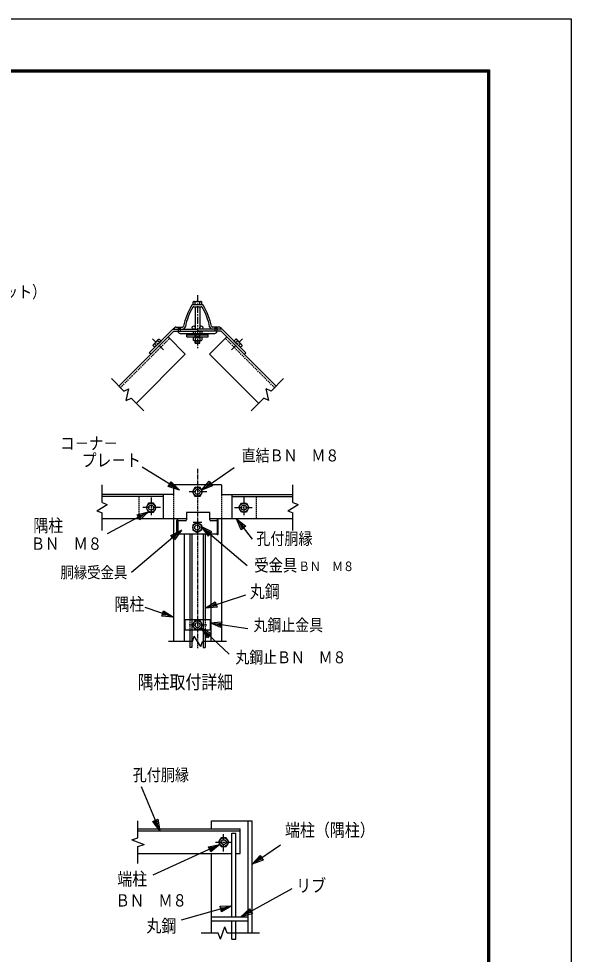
# Model space of a CAD drawing. Units: millimetres, scale not verified. Extents: x -4455 to 4455, y -3150 to 3150.
# Drawn here: x 2425 to 4455, y -286 to 3150 of the extents above; entities that cross this region are included whole.
import ezdxf
from ezdxf.enums import TextEntityAlignment as Align

# ---------------------------------------------------------------- set-up
doc = ezdxf.new("R2010")
doc.units = ezdxf.units.MM
doc.header["$LTSCALE"] = 20
for name, pattern in [('DASHED', [7.5, 6, -1.5]), ('USER1', [1.125, 0.75, -0.125, 0.125, -0.125]), ('USER2', [2, 1.25, -0.25, 0.25, -0.25]), ('USER3', [0.375, 0.25, -0.125])]:
    doc.linetypes.add(name, pattern=pattern)
for name, color, linetype, lineweight in [('0-0_1', 7, 'Continuous', 25), ('0-1_2', 7, 'Continuous', 25), ('0-2_0', 4, 'Continuous', 25), ('0-7_WAKU', 7, 'Continuous', 25)]:
    doc.layers.add(name, color=color, linetype=linetype, lineweight=lineweight)
doc.styles.add('ＭＳ ゴシック', font='')
doc.styles.get('ＭＳ ゴシック').set_extended_font_data('MS Gothic')

# ---------------------------------------------------------------- blocks, each defined once
blk = doc.blocks.new('C46')
at = {"layer": '0-0_1', "color": 4}
blk.add_line((149239.8, 63312.4), (147893.2, 66544.7), dxfattribs=at)
blk.add_lwpolyline([(149110.6, 64168.6), (149239.8, 63312.4), (148722.9, 64007.1)], close=True, dxfattribs=at)
blk.add_lwpolyline([(149013.7, 64128.2), (149078.3, 63700.1), (148819.8, 64047.5)], dxfattribs=at)
blk = doc.blocks.new('C49')
at = {"layer": '0-0_1', "color": 4}
blk.add_line((153663.4, 62317.5), (148739.3, 60062.2), dxfattribs=at)
blk.add_lwpolyline([(152812.2, 62158.7), (153663.4, 62317.5), (152987.1, 61776.8)], close=True, dxfattribs=at)
blk.add_lwpolyline([(152855.9, 62063.2), (153281.5, 62142.6), (152943.4, 61872.3)], dxfattribs=at)
blk = doc.blocks.new('C48')
at = {"layer": '0-0_1', "color": 4}
blk.add_line((154537.7, 57803.2), (150827.6, 56757.6), dxfattribs=at)
blk.add_lwpolyline([(153672.3, 57777.5), (154537.7, 57803.2), (153786.2, 57373.2)], close=True, dxfattribs=at)
blk.add_lwpolyline([(153700.8, 57676.4), (154133.5, 57689.3), (153757.7, 57474.3)], dxfattribs=at)
blk = doc.blocks.new('C47')
at = {"layer": '0-0_1', "color": 4}
blk.add_line((155209.2, 57012.4), (158967.7, 59078.5), dxfattribs=at)
blk.add_lwpolyline([(156046.5, 57233.1), (155209.2, 57012.4), (155844.1, 57601.1)], close=True, dxfattribs=at)
blk.add_lwpolyline([(155995.9, 57325.1), (155577.3, 57214.8), (155894.7, 57509.1)], dxfattribs=at)
blk = doc.blocks.new('C50')
at = {"layer": '0-0_1', "color": 4}
blk.add_line((156037.7, 60874.7), (158113.3, 62287.1), dxfattribs=at)
blk.add_lwpolyline([(156850.4, 61173.6), (156037.7, 60874.7), (156614.1, 61520.9)], close=True, dxfattribs=at)
blk.add_lwpolyline([(156791.3, 61260.4), (156385, 61111), (156673.1, 61434.1)], dxfattribs=at)
blk = doc.blocks.new('C61')
at = {"layer": '0-0_1', "color": 4}
blk.add_line((147929, 89326), (145433.4, 86952.5), dxfattribs=at)
blk.add_lwpolyline([(147175.6, 88899.2), (147929, 89326), (147465.1, 88594.9)], close=True, dxfattribs=at)
blk.add_lwpolyline([(147248, 88823.2), (147624.7, 89036.5), (147392.7, 88671)], dxfattribs=at)
blk = doc.blocks.new('C57')
at = {"layer": '0-0_1', "color": 4}
blk.add_line((152102.2, 84612), (155089.1, 85592.4), dxfattribs=at)
blk.add_lwpolyline([(152965.8, 84674.4), (152102.2, 84612), (152834.8, 85073.5)], close=True, dxfattribs=at)
blk.add_lwpolyline([(152933, 84774.2), (152501.2, 84742.9), (152867.5, 84973.7)], dxfattribs=at)
blk = doc.blocks.new('C59')
at = {"layer": '0-0_1', "color": 4}
blk.add_line((151790.7, 80814.7), (154604.2, 80500.2), dxfattribs=at)
blk.add_lwpolyline([(152602.2, 80512.7), (151790.7, 80814.7), (152648.9, 80930.1)], close=True, dxfattribs=at)
blk.add_lwpolyline([(152613.9, 80617), (152208.1, 80768.1), (152637.2, 80825.7)], dxfattribs=at)
blk = doc.blocks.new('C60')
at = {"layer": '0-0_1', "color": 4}
blk.add_line((149771.7, 81596.7), (147678.7, 82303.1), dxfattribs=at)
blk.add_lwpolyline([(149042.9, 82064.3), (149771.7, 81596.7), (148908.6, 81666.3)], close=True, dxfattribs=at)
blk.add_lwpolyline([(149009.3, 81964.8), (149373.7, 81731), (148942.2, 81765.8)], dxfattribs=at)
blk = doc.blocks.new('C58')
at = {"layer": '0-0_1', "color": 4}
blk.add_line((152432.7, 81393.2), (154867.7, 82777.5), dxfattribs=at)
blk.add_lwpolyline([(153266.7, 81625.8), (152432.7, 81393.2), (153059.1, 81990.9)], close=True, dxfattribs=at)
blk.add_lwpolyline([(153214.8, 81717), (152797.8, 81600.8), (153111, 81899.6)], dxfattribs=at)
blk = doc.blocks.new('C55')
at = {"layer": '0-0_1', "color": 4}
blk.add_line((151826.1, 90932.7), (154214.1, 92582.3), dxfattribs=at)
blk.add_lwpolyline([(152636.6, 91237.4), (151826.1, 90932.7), (152397.9, 91582.9)], close=True, dxfattribs=at)
blk.add_lwpolyline([(152576.9, 91323.8), (152171.7, 91171.4), (152457.6, 91496.6)], dxfattribs=at)
blk = doc.blocks.new('C62')
at = {"layer": '0-0_1', "color": 4}
blk.add_line((150198, 90916.6), (147478.4, 92614), dxfattribs=at)
blk.add_lwpolyline([(149596.6, 91539.5), (150198, 90916.6), (149374.2, 91183.2)], close=True, dxfattribs=at)
blk.add_lwpolyline([(149541, 91450.4), (149841.7, 91138.9), (149429.8, 91272.2)], dxfattribs=at)
blk = doc.blocks.new('C56')
at = {"layer": '0-0_1', "color": 4}
blk.add_line((154403.9, 88812.4), (155542.3, 87321.5), dxfattribs=at)
blk.add_lwpolyline([(154746.8, 88017.4), (154403.9, 88812.4), (155080.6, 88272.3)], close=True, dxfattribs=at)
blk.add_lwpolyline([(154830.2, 88081.1), (154658.8, 88478.6), (154997.1, 88208.5)], dxfattribs=at)

msp = doc.modelspace()

# ---------------------------------------------------------------- linework, layer by layer
at = {"layer": '0-0_1', "color": 4, "linetype": 'USER2'}
for p, q in [((3082.07, 2134.54), (3082.07, 1938.29)), ((2957.38, 1933.78), (2916.51, 1974.65)), ((3206.76, 1933.78), (3247.63, 1974.65)), ((3116.31, 1412.17), (3048.36, 1412.17)), ((2911.53, 1391.49), (2911.53, 1321.17)), ((3252.61, 1391.49), (3252.61, 1321.17)), ((2945.77, 1354.23), (2877.82, 1354.23)), ((3218.37, 1354.23), (3286.33, 1354.23)), ((3116.31, 922.98), (3048.36, 922.98)), ((3178.19, 91.39), (3178.19, 155.47)), ((3148.19, 125.47), (3208.19, 125.47))]:
    msp.add_line(p, q, dxfattribs=at)
at = {"layer": '0-0_1'}
for p, q in [((3068.21, 2092.27), (3095.93, 2092.27)), ((3074.01, 2092.27), (3074.01, 2009.77)), ((3090.13, 2092.27), (3090.13, 2009.77)), ((2793.43, 1800.74), (2994.96, 2002.27)), ((2904.8, 1922.72), (2991.85, 2009.77)), ((2991.85, 2009.77), (3082.07, 2009.77)), ((2994.41, 2012.33), (2997.15, 2015.07)), ((2994.96, 2002.27), (3082.07, 2002.27)), ((3002.46, 2017.27), (3026.78, 2017.27)), ((3172.29, 2009.77), (3082.07, 2009.77)), ((3169.19, 2002.27), (3082.07, 2002.27)), ((3161.68, 2017.27), (3137.36, 2017.27)), ((3169.73, 2012.33), (3166.99, 2015.07)), ((3370.71, 1800.74), (3169.18, 2002.27)), ((3259.34, 1922.72), (3172.29, 2009.77)), ((3037.38, 1917.42), (2973.74, 1981.06)), ((3126.76, 1917.42), (3190.4, 1981.06)), ((2857.07, 1737.1), (3037.38, 1917.42)), ((2910.1, 1917.42), (2904.8, 1922.72)), ((3307.07, 1737.1), (3126.76, 1917.42)), ((3254.04, 1917.42), (3259.34, 1922.72)), ((3170.11, 1438.35), (2994.03, 1438.35)), ((2994.03, 1438.35), (2994.03, 1402.98)), ((3091.38, 1428.3), (3072.76, 1428.3)), ((3100.69, 1412.17), (3091.38, 1428.3)), ((3091.38, 1396.04), (3100.69, 1412.17)), ((3170.11, 1438.35), (3170.11, 1402.98)), ((3170.11, 1438.35), (3170.11, 1402.98)), ((2994.03, 1402.98), (2731.53, 1402.98)), ((2956.53, 1395.48), (2731.53, 1395.48)), ((2956.53, 1402.98), (2956.53, 1312.98)), ((3072.76, 1396.04), (3091.38, 1396.04)), ((3170.11, 1402.98), (3432.61, 1402.98)), ((3207.61, 1402.98), (3207.61, 1312.98)), ((3207.61, 1395.48), (3432.61, 1395.48)), ((2902.22, 1370.36), (2892.91, 1354.23)), ((2920.84, 1370.36), (2902.22, 1370.36)), ((2930.15, 1354.23), (2920.84, 1370.36)), ((2920.84, 1338.1), (2930.15, 1354.23)), ((3233.99, 1354.23), (3243.3, 1370.36)), ((3243.3, 1370.36), (3261.92, 1370.36)), ((3261.92, 1370.36), (3271.23, 1354.23)), ((3271.23, 1354.23), (3261.92, 1338.1)), ((3041.17, 1312.98), (2731.53, 1312.98)), ((2994.03, 1312.98), (2994.03, 862.98)), ((3432.61, 1312.98), (3127.59, 1312.98)), ((3170.11, 1312.98), (3170.11, 862.98)), ((3081.12, 1299.99), (3064.99, 1290.68)), ((3064.99, 1272.06), (3081.12, 1262.75)), ((3097.25, 1290.68), (3081.12, 1299.99)), ((3081.12, 1262.75), (3097.25, 1272.06)), ((3032.6, 1258.25), (3032.6, 862.98)), ((3053.58, 1258.25), (3053.58, 942.01)), ((3061.08, 1258.25), (3061.08, 840.48)), ((3103.06, 1258.25), (3103.06, 840.48)), ((3110.56, 1258.25), (3110.56, 942.01)), ((3131.55, 1258.25), (3131.55, 862.98)), ((3128.45, 942.01), (3035.7, 942.01)), ((3035.7, 942.01), (3035.7, 903.94)), ((3091.38, 939.1), (3072.76, 939.1)), ((3100.69, 922.98), (3091.38, 939.1)), ((3128.45, 942.01), (3128.45, 903.94)), ((3128.44, 903.94), (3035.69, 903.94)), ((3053.58, 903.94), (3053.58, 840.48)), ((3072.76, 906.85), (3091.38, 906.85)), ((3091.38, 906.85), (3100.69, 922.98)), ((3110.56, 903.94), (3110.56, 840.48)), ((3061.08, 840.48), (3053.58, 840.48)), ((3103.06, 840.48), (3110.56, 840.48)), ((2863.19, 174.22), (3238.19, 174.22)), ((3133.19, 204.22), (3283.19, 204.22)), ((3133.19, 174.22), (3133.19, 204.22)), ((3238.19, 84.22), (3238.19, 174.22)), ((3268.19, -208.28), (3268.19, 204.22)), ((3283.19, -208.28), (3283.19, 204.22)), ((2863.19, 166.72), (3238.19, 166.72)), ((3168.88, 141.6), (3159.56, 125.47)), ((3187.5, 141.6), (3168.88, 141.6)), ((3196.81, 125.47), (3187.5, 141.6)), ((3208.19, -148.28), (3208.19, 159.22)), ((3208.19, 159.22), (3223.19, 159.22)), ((3223.19, -148.28), (3223.19, 159.22)), ((3159.56, 125.47), (3168.88, 109.35)), ((3168.88, 109.35), (3187.5, 109.35)), ((3187.5, 109.35), (3196.81, 125.47)), ((2863.19, 84.22), (3208.19, 84.22)), ((3133.19, -208.28), (3133.19, 84.22)), ((3223.19, 84.22), (3238.19, 84.22)), ((3133.19, -148.28), (3268.19, -148.28)), ((3133.19, -163.28), (3268.19, -163.28)), ((3208.19, -230.78), (3208.19, -163.28)), ((3223.19, -230.78), (3223.19, -163.28)), ((3208.19, -230.78), (3223.19, -230.78))]:
    msp.add_line(p, q, dxfattribs=at)
at = {"layer": '0-0_1', "linetype": 'USER3'}
for p, q in [((2799.09, 1795.09), (2979.4, 1975.4)), ((3365.05, 1795.09), (3184.74, 1975.4)), ((2866.53, 1395.48), (2866.53, 1312.98)), ((2994.03, 1402.98), (2994.03, 1312.98)), ((3170.11, 1402.98), (3170.11, 1312.98)), ((3297.61, 1395.48), (3297.61, 1312.98)), ((3053.58, 942.01), (3053.58, 903.94)), ((3110.56, 942.01), (3110.56, 903.94))]:
    msp.add_line(p, q, dxfattribs=at)
at = {"layer": '0-0_1', "color": 4}
for p, q in [((3075.59, 1989.37), (3075.59, 1979.15)), ((3075.59, 1981.02), (3075.59, 1979.15)), ((3075.59, 1968.12), (3075.59, 1957.9)), ((3088.55, 1989.37), (3088.55, 1979.15)), ((3088.55, 1981.02), (3088.55, 1979.15)), ((3088.55, 1968.12), (3088.55, 1957.9)), ((2812.08, 1782.09), (2765.77, 1828.41)), ((3352.06, 1782.09), (3398.38, 1828.41)), ((2812.08, 1782.09), (2830.04, 1790.47)), ((2820.46, 1747.38), (2830.04, 1790.47)), ((3352.06, 1782.09), (3334.1, 1790.47)), ((3343.68, 1747.38), (3334.1, 1790.47)), ((2820.46, 1747.38), (2838.42, 1755.76)), ((2884.74, 1709.44), (2838.42, 1755.76)), ((3279.4, 1709.44), (3325.72, 1755.75)), ((3343.68, 1747.38), (3325.72, 1755.75)), ((2731.53, 1372.85), (2731.53, 1438.35)), ((3432.61, 1372.85), (3432.61, 1438.35)), ((2712.91, 1342.38), (2750.15, 1366.07)), ((2712.91, 1342.38), (2731.53, 1335.6)), ((2731.53, 1372.85), (2750.15, 1366.07)), ((3413.99, 1342.38), (3451.24, 1366.07)), ((3413.99, 1342.38), (3432.61, 1335.6)), ((3432.61, 1372.85), (3451.24, 1366.07)), ((2731.53, 1270.1), (2731.53, 1335.6)), ((3432.61, 1270.1), (3432.61, 1335.6)), ((3095.71, 1284.78), (3264.78, 1142.02)), ((3095.71, 1284.78), (3121.04, 1249.67)), ((3134.58, 1265.72), (3095.71, 1284.78)), ((3022.71, 1271.4), (2839.04, 1116.31)), ((2983.85, 1252.33), (3022.71, 1271.4)), ((2997.39, 1236.28), (2983.85, 1252.33)), ((3022.71, 1271.4), (2997.39, 1236.28)), ((3111.76, 1271.24), (3124.42, 1253.68)), ((3131.19, 1261.7), (3111.76, 1271.24)), ((3121.04, 1249.67), (3134.58, 1265.72)), ((3063.45, 862.98), (2975.41, 862.98)), ((3063.45, 862.98), (3070.22, 881.6)), ((3093.92, 844.35), (3070.22, 881.6)), ((3093.92, 844.35), (3100.69, 862.98)), ((3188.73, 862.98), (3100.69, 862.98)), ((2840.69, 133.66), (2885.69, 117.29)), ((3166.25, -230.78), (3182.63, -185.78)), ((3190.82, -208.28), (3182.63, -185.78)), ((3158.06, -208.28), (3095.69, -208.28)), ((3166.25, -230.78), (3158.06, -208.28)), ((3309.28, -208.28), (3190.82, -208.28))]:
    msp.add_line(p, q, dxfattribs=at)
at = {"layer": '0-0_1', "color": 4, "linetype": 'USER1'}
msp.add_line((3082.07, 1496.87), (3082.07, 837.51), dxfattribs=at)
at = {"layer": '0-0_1'}
for points in [[(3072.76, 1428.3), (3063.45, 1412.17), (3072.76, 1396.04)], [(2892.91, 1354.23), (2902.22, 1338.1), (2920.84, 1338.1)], [(3261.92, 1338.1), (3243.3, 1338.1), (3233.99, 1354.23)], [(3072.76, 939.1), (3063.45, 922.98), (3072.76, 906.85)]]:
    msp.add_lwpolyline(points, dxfattribs=at)
at = {"layer": '0-0_1', "color": 4}
for points in [[(2987.23, 1248.32), (3006.67, 1257.85), (2994, 1240.29)], [(2840.69, 133.66), (2863.19, 141.85), (2863.19, 204.22)], [(2863.19, 46.72), (2863.19, 109.1), (2885.69, 117.29)]]:
    msp.add_lwpolyline(points, dxfattribs=at)
at = {"layer": '0-0_1'}
for centre, radius in [((3068.01, 2015.77), 6), ((3096.13, 2015.77), 6), ((3082.07, 1412.17), 16.13), ((3082.07, 1412.17), 9.31), ((2911.53, 1354.23), 16.13), ((2911.53, 1354.23), 9.31), ((3252.61, 1354.23), 16.13), ((3252.61, 1354.23), 9.31), ((3081.12, 1281.37), 16.13), ((3081.12, 1281.37), 9.31), ((3082.07, 922.97), 16.13), ((3082.07, 922.98), 9.31), ((3178.19, 125.47), 16.13), ((3178.19, 125.47), 9.31)]:
    msp.add_circle(centre, radius, dxfattribs=at)
for centre, radius, start, end in [((3266.41, 1972.46), 240.55, 148.58104, 168.48707), ((3064.54, 2095.77), 4, 90, 148.58096), ((3099.6, 2095.77), 4, 31.41901, 90), ((2897.74, 1972.46), 240.55, 11.5129, 31.41896), ((3266.41, 1972.46), 233.55, 149.70091, 168.60635), ((3068.21, 2088.27), 4, 90, 149.70087), ((3095.93, 2088.27), 4, 30.29913, 90), ((2897.74, 1972.46), 233.55, 11.39365, 30.2991), ((2995.47, 2011.27), 1.5, 134.99994, 270), ((3002.46, 2009.77), 7.5, 90, 134.99933), ((3026.68, 2020.77), 11, 270, 348.60635), ((3026.78, 2021.27), 4, 270, 348.48706), ((3137.46, 2020.77), 11, 191.39365, 270), ((3137.36, 2021.27), 4, 191.51291, 270), ((3161.68, 2009.77), 7.5, 45.0006, 90.00171), ((3168.67, 2011.27), 1.5, 270, 44.99997)]:
    msp.add_arc(centre, radius, start, end, dxfattribs=at)
at = {"layer": '0-1_2'}
for p, q in [((3064.54, 2099.77), (3099.6, 2099.77)), ((3068.09, 2111.07), (3065.93, 2109.82)), ((3065.93, 2099.77), (3065.93, 2109.82)), ((3068.09, 2111.07), (3096.05, 2111.07)), ((3074, 2099.77), (3074, 2109.82)), ((3090.14, 2099.77), (3090.14, 2109.82)), ((3096.05, 2111.07), (3098.21, 2109.82)), ((3098.21, 2099.77), (3098.21, 2109.82)), ((3065.94, 2002.27), (3098.19, 2002.27)), ((3065.94, 2002.27), (3065.94, 1990.62)), ((3074.01, 2002.27), (3074.01, 1990.62)), ((3090.13, 2002.27), (3090.13, 1990.62)), ((3098.19, 2002.27), (3098.19, 1990.62)), ((2918.75, 1952.64), (2938.51, 1972.41)), ((2925.21, 1943.13), (2948.03, 1965.95)), ((2942.33, 1960.25), (2935.22, 1967.35)), ((2938.51, 1972.41), (2940.93, 1973.06)), ((2948.03, 1965.95), (2940.93, 1973.06)), ((3068.11, 1989.37), (3065.94, 1990.62)), ((3065.94, 1981.02), (3065.94, 1969.37)), ((3065.94, 1981.02), (3074.01, 1981.02)), ((3068.11, 1968.12), (3065.94, 1969.37)), ((3068.11, 1989.37), (3096.03, 1989.37)), ((3068.11, 1968.12), (3096.03, 1968.12)), ((3074.01, 1979.15), (3074.01, 1989.37)), ((3074.01, 1981.02), (3074.01, 1969.37)), ((3074.01, 1979.15), (3074.01, 1981.02)), ((3074.01, 1979.15), (3090.14, 1979.15)), ((3074.01, 1957.9), (3074.01, 1968.12)), ((3090.13, 1981.02), (3090.13, 1969.37)), ((3090.13, 1957.9), (3090.13, 1968.12)), ((3090.14, 1979.15), (3090.14, 1989.37)), ((3090.14, 1981.02), (3098.19, 1981.02)), ((3096.03, 1989.37), (3098.19, 1990.62)), ((3096.03, 1968.12), (3098.19, 1969.37)), ((3098.19, 1981.02), (3098.19, 1969.37)), ((3216.11, 1965.95), (3223.21, 1973.06)), ((3238.93, 1943.13), (3216.11, 1965.95)), ((3221.82, 1960.25), (3228.92, 1967.35)), ((3225.63, 1972.41), (3223.21, 1973.06)), ((3245.39, 1952.64), (3225.63, 1972.41)), ((2918.75, 1952.64), (2918.1, 1950.23)), ((2925.21, 1943.13), (2918.1, 1950.23)), ((2930.91, 1948.83), (2923.81, 1955.94)), ((3074.01, 1957.9), (3090.13, 1957.9)), ((3233.23, 1948.83), (3240.33, 1955.94)), ((3238.93, 1943.13), (3246.04, 1950.23)), ((3245.39, 1952.64), (3246.04, 1950.23))]:
    msp.add_line(p, q, dxfattribs=at)
msp.add_lwpolyline([(3074.01, 1979.15), (3090.13, 1979.15), (3090.13, 1981.02)], dxfattribs=at)
for centre, radius, start, end in [((3068.09, 2096.48), 14.59, 66.11387, 90.00086), ((3082.07, 2084.45), 26.62, 72.35526, 107.65447), ((3096.05, 2096.48), 14.59, 90, 113.88469), ((2947.45, 1943.71), 26.62, 117.35547, 152.65443), ((2948.83, 1962.09), 14.59, 134.99962, 158.88499), ((3068.11, 2003.95), 14.58, 270, 293.8876), ((3068.11, 1982.7), 14.58, 270, 293.8876), ((3082.08, 2016.08), 26.71, 252.41254, 287.55459), ((3082.08, 1994.83), 26.71, 252.41254, 287.55459), ((3096.03, 2003.95), 14.58, 246.12651, 270), ((3096.03, 1982.7), 14.58, 246.12651, 270), ((3215.31, 1962.09), 14.59, 21.11494, 45.0003), ((3216.69, 1943.71), 26.62, 27.34549, 62.64445), ((2929.06, 1942.33), 14.59, 111.114, 135.00058), ((3235.08, 1942.33), 14.59, 44.99934, 68.88593)]:
    msp.add_arc(centre, radius, start, end, dxfattribs=at)
at = {"layer": '0-2_0', "color": 7, "linetype": 'DASHED'}
for p, q in [((3010.54, 2015.23), (3010.54, 2002.27)), ((3018.84, 2015.23), (3018.84, 2002.27)), ((3065.94, 1993.98), (3098.19, 1993.98)), ((3145.3, 2015.23), (3145.3, 2002.27)), ((3153.6, 2015.23), (3153.6, 2002.27)), ((3074.01, 1981.02), (3090.14, 1981.02))]:
    msp.add_line(p, q, dxfattribs=at)
at = {"layer": '0-2_0', "color": 7}
for p, q in [((3010.54, 2015.23), (3018.84, 2015.23)), ((3018.84, 1993.98), (3065.94, 1993.98)), ((3043.2, 1981.02), (3043.2, 1993.98)), ((3098.19, 1993.98), (3145.3, 1993.98)), ((3120.94, 1981.02), (3120.94, 1993.98)), ((3145.3, 2015.23), (3153.6, 2015.23)), ((3043.2, 1989.31), (3120.94, 1989.31)), ((3043.2, 1981.02), (3074.01, 1981.02)), ((3090.13, 1981.02), (3120.94, 1981.02)), ((3006.16, 1257.11), (3006.16, 1307.51)), ((3008.16, 1309.51), (3008.89, 1309.51)), ((3008.89, 1309.51), (3008.16, 1309.51)), ((3010.89, 1306.19), (3010.89, 1307.51)), ((3038.17, 1306.19), (3011.36, 1306.19)), ((3127.59, 1336.31), (3041.17, 1336.31)), ((3041.17, 1336.31), (3041.17, 1309.19)), ((3127.59, 1309.19), (3127.59, 1336.31)), ((3153.23, 1306.19), (3130.59, 1306.19)), ((3153.23, 1306.14), (3153.23, 1306.19)), ((3153.25, 1306.19), (3153.25, 1307.51)), ((3155.98, 1309.51), (3155.25, 1309.51)), ((3155.25, 1309.51), (3155.98, 1309.51)), ((3157.98, 1257.11), (3157.98, 1307.51)), ((3009.36, 1304.19), (3009.36, 1260.25)), ((3064.99, 1290.68), (3064.99, 1272.06)), ((3066.34, 1300.74), (3066.34, 1300.69)), ((3066.34, 1300.74), (3098.15, 1300.74)), ((3066.34, 1300.69), (3098.15, 1300.69)), ((3097.25, 1290.68), (3097.25, 1272.06)), ((3098.15, 1300.74), (3098.15, 1300.69)), ((3154.78, 1304.19), (3154.78, 1260.25)), ((3008.14, 1255.4), (3008.89, 1255.4)), ((3010.89, 1257.4), (3010.89, 1258.25)), ((3011.36, 1258.25), (3153.23, 1258.25)), ((3153.23, 1258.25), (3153.23, 1258.3)), ((3153.25, 1257.4), (3153.25, 1258.25)), ((3156, 1255.4), (3155.25, 1255.4))]:
    msp.add_line(p, q, dxfattribs=at)
for centre, radius, start, end in [((3018.84, 2002.27), 8.29, 180, 270), ((3145.3, 2002.27), 8.29, 270, 0), ((3008.16, 1307.51), 2, 90, 180), ((3008.89, 1307.51), 2, 0, 90), ((3011.36, 1304.19), 2, 90, 180), ((3038.17, 1309.19), 3, 270, 0), ((3130.59, 1309.19), 3, 180, 270), ((3152.78, 1304.19), 2, 0, 90), ((3155.25, 1307.51), 2, 90, 180), ((3155.98, 1307.51), 2, 0, 90), ((3008.14, 1257.4), 2, 188.18645, 270), ((3008.89, 1257.4), 2, 270, 0), ((3011.36, 1260.25), 2, 180, 270), ((3152.78, 1260.25), 2, 270, 0), ((3155.25, 1257.4), 2, 180, 270), ((3156, 1257.4), 2, 270, 351.81355)]:
    msp.add_arc(centre, radius, start, end, dxfattribs=at)
at = {"layer": '0-7_WAKU', "color": 3}
msp.add_lwpolyline([(-4454.91, 3150), (4455.09, 3150), (4455.09, -3150), (-4454.91, -3150)], close=True, dxfattribs=at)
at = {"layer": '0-7_WAKU'}
for points in [[(-4154.91, 2962.5), (4155.09, 2962.5), (4155.09, -2962.5), (-4154.91, -2962.5)], [(-4153.03, 2960.62), (4153.22, 2960.62), (4153.22, -2960.63), (-4153.03, -2960.63)], [(-4151.16, 2958.75), (4151.34, 2958.75), (4151.34, -2958.75), (-4151.16, -2958.75)], [(-4149.28, 2956.87), (4149.47, 2956.87), (4149.47, -2956.88), (-4149.28, -2956.88)], [(-4147.41, 2955), (4147.59, 2955), (4147.59, -2955), (-4147.41, -2955)]]:
    msp.add_lwpolyline(points, close=True, dxfattribs=at)

# ---------------------------------------------------------------- block references
at = {"layer": '0-2_0', "xscale": 0.05, "yscale": 0.05}
for name, p in [('C62', (-4494.55, -3127.65)), ('C55', (-4494.55, -3127.65)), ('C56', (-4494.55, -3127.65)), ('C57', (-4494.55, -3245.56)), ('C60', (-4494.55, -3127.65)), ('C46', (-4518.7, -2998.9)), ('C49', (-4518.7, -2998.9)), ('C50', (-4518.7, -2998.9)), ('C47', (-4518.7, -2998.9)), ('C48', (-4518.7, -2998.9))]:
    msp.add_blockref(name, p, dxfattribs=at)
for name, p, rotation in [('C61', (-5421.77, -979.08), 344.43451), ('C58', (-5386.2, 2399.04), 322.11462), ('C59', (-5398.07, 2253.44), 323.00048)]:
    msp.add_blockref(name, p, dxfattribs=dict(at, rotation=rotation))

# ---------------------------------------------------------------- texts
at = {"layer": '0-0_1', "color": 4, "style": 'ＭＳ ゴシック', "width": 0.85}
for s, height, p in [('胴縁ＢＮ\u3000Ｍ８（袋ナット）', 44.37, (1857.05, 2110.97)), ('コ－ナ－', 45.89, (2577.18, 1553.91)), ('プレ－ト', 46.63, (2657.29, 1491.04)), ('直結ＢＮ\u3000Ｍ８', 44.2, (3244.21, 1510.49)), ('隅柱', 47.36, (2479.14, 1250.73)), ('ＢＮ\u3000Ｍ８', 45.16, (2469.66, 1185.8)), ('孔付胴縁', 44.57, (3298.06, 1204.66)), ('受金具', 45.45, (3290.49, 1106.36)), ('胴縁受金具', 42.29, (2578.83, 1082.71)), ('ＢＮ\u3000Ｍ８', 35.18, (3453.53, 1110.59)), ('丸鋼', 47.36, (3274.25, 1008.21)), ('隅柱', 47.36, (2777.09, 961.65)), ('丸鋼止金具', 44.05, (3287.85, 887.88)), ('丸鋼止ＢＮ\u3000Ｍ８', 43.92, (3221.58, 769.31)), ('隅柱取付詳細', 50.44, (2862.19, 673.27)), ('孔付胴縁', 44.57, (2844.09, 336.89)), ('端柱（隅柱）', 47.36, (3403.68, 132.28)), ('端柱', 47.36, (2787.44, -47.47)), ('リブ', 47.36, (3444.7, -71.82)), ('ＢＮ\u3000Ｍ８', 45.16, (2781.18, -124.32)), ('丸鋼', 47.36, (2894.47, -219.62))]:
    msp.add_text(s, height=height, dxfattribs=at).set_placement(p, align=Align.BOTTOM_LEFT)

doc.saveas('drawing.dxf')
